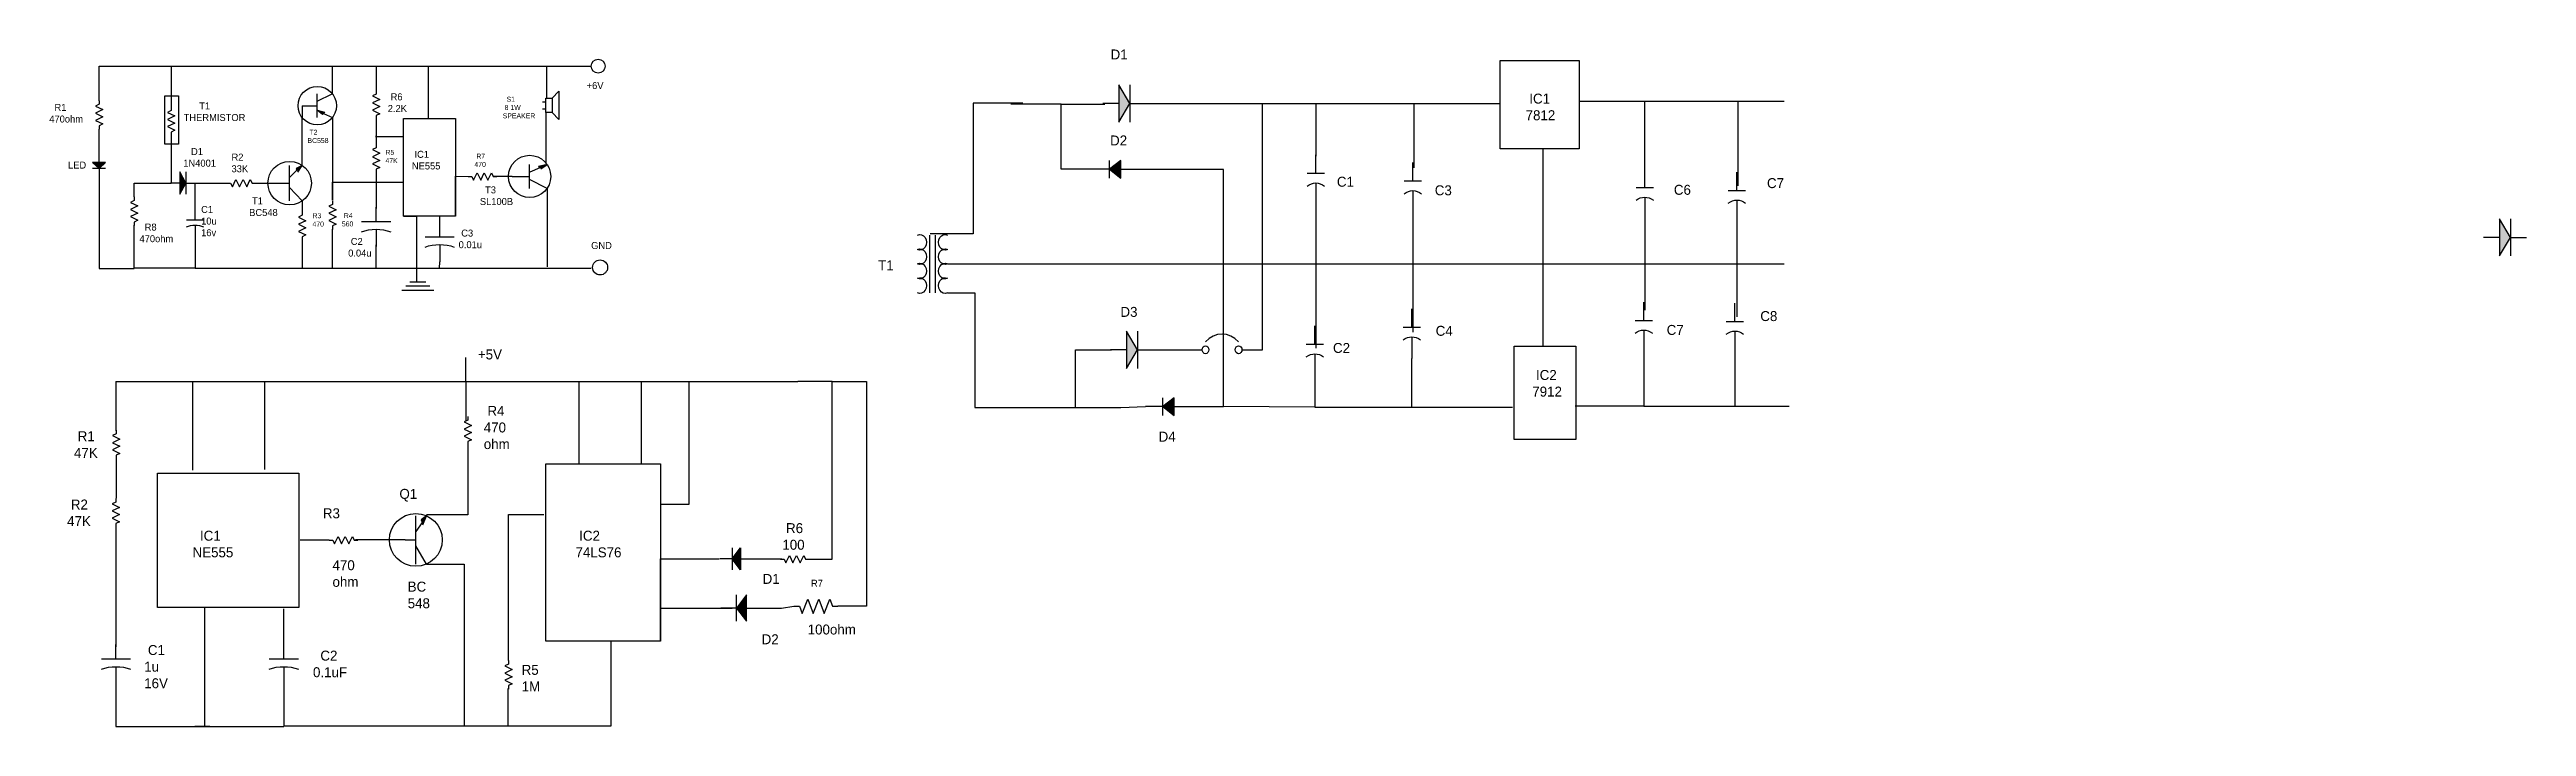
# Model space of a CAD drawing. Header units: millimetres. Extents: x -30 to 2455, y -171 to 509.
import ezdxf

# ---------------------------------------------------------------- set-up
doc = ezdxf.new("R2010")
doc.units = ezdxf.units.MM

# ---------------------------------------------------------------- blocks, each defined once
blk = doc.blocks.new('Diode')
at = {"color": 7}
for p, q in [((0.15, 0), (0, 0)), ((0.15, 0.125), (0.25, 0)), ((0.15, -0.125), (0.15, 0.125)), ((0.25, 0), (0.15, -0.125)), ((0.25, -0.125), (0.25, 0.125)), ((0.25, 0), (0.4, 0))]:
    blk.add_line(p, q, dxfattribs=at)
blk.add_solid([(0.15, -0.125), (0.25, 0), (0.15, 0.125)], dxfattribs=at)
blk = doc.blocks.new('Resistor')
at = {"color": 7}
blk.add_lwpolyline([(0, 0), (0.05, 0), (0.075, 0.025), (0.125, -0.025), (0.175, 0.025), (0.225, -0.025), (0.275, 0.025), (0.325, -0.025), (0.35, 0), (0.4, 0)], dxfattribs=at)
blk = doc.blocks.new('Capacitor')
at = {"color": 7}
for p, q in [((0.15, 0), (0, 0)), ((0.15, -0.1), (0.15, 0.1)), ((0.225, 0), (0.4, 0))]:
    blk.add_line(p, q, dxfattribs=at)
blk.add_arc((0.4375, 0), 0.2125, 151.9275, 208.0725, dxfattribs=at)
blk = doc.blocks.new('Transistor - NPN')
at = {"color": 7}
for p, q in [((0, 0), (0.199999, 0)), ((0.199999, 0.2), (0.199999, -0.2)), ((0.399999, 0.2), (0.199999, 0.05)), ((0.316132, -0.145536), (0.201153, -0.069033)), ((0.302516, -0.166503), (0.316132, -0.145536)), ((0.399999, -0.2), (0.302516, -0.166503)), ((0.329748, -0.124569), (0.399999, -0.2))]:
    blk.add_line(p, q, dxfattribs=at)
blk.add_solid([(0.302516, -0.166503), (0.399999, -0.2), (0.329748, -0.124569)], dxfattribs=at)
blk = doc.blocks.new('Transistor - PNP')
at = {"color": 7}
for p, q in [((0, 0), (0.200001, 0)), ((0.200001, 0.2), (0.200001, -0.199999)), ((0.271557, 0.149194), (0.200001, 0.075)), ((0.200001, 0.075), (0.298053, 0.106791)), ((0.284805, 0.127992), (0.271557, 0.149194)), ((0.284805, 0.127992), (0.4024, 0.199023)), ((0.298053, 0.106791), (0.284805, 0.127992)), ((0.200001, -0.074999), (0.400001, -0.199999))]:
    blk.add_line(p, q, dxfattribs=at)
blk.add_solid([(0.200001, 0.075), (0.298053, 0.106791), (0.271557, 0.149194)], dxfattribs=at)
blk = doc.blocks.new('Speaker')
at = {"color": 7}
for p, q in [((0, 0), (0.05, 0)), ((0.05, 0.05), (0.05, -0.15)), ((0.15, 0.05), (0.05, 0.05)), ((0.25, 0.15), (0.15, 0.05)), ((0.15, -0.15), (0.15, 0.05)), ((0.25, -0.25), (0.25, 0.15)), ((0, -0.1), (0.05, -0.1)), ((0.05, -0.15), (0.15, -0.15)), ((0.15, -0.15), (0.25, -0.25))]:
    blk.add_line(p, q, dxfattribs=at)
blk = doc.blocks.new('Ground')
at = {"color": 7}
for p, q in [((-0.1, 0), (0.1, 0)), ((0.075, -0.05), (-0.075, -0.05)), ((-0.05, -0.1), (0.05, -0.1))]:
    blk.add_line(p, q, dxfattribs=at)
blk = doc.blocks.new('Transformer')
at = {"color": 7}
for p, q in [((0.1, 0), (0.1, 0.4)), ((0.15, 0.4), (0.15, 0))]:
    blk.add_line(p, q, dxfattribs=at)
for centre, start, end in [((0.021, 0.35), 247.3801, 112.6199), ((0.229, 0.35), 67.3801, 292.6199), ((0.021, 0.25), 247.3801, 112.6199), ((0.021, 0.15), 247.3801, 112.6199), ((0.229, 0.25), 67.3801, 292.6199), ((0.229, 0.15), 67.3801, 292.6199), ((0.021, 0.05), 247.3801, 112.6199), ((0.229, 0.05), 67.3801, 292.6199)]:
    blk.add_arc(centre, 0.0542, start, end, dxfattribs=at)
blk = doc.blocks.new('Circuit Breaker')
at = {"color": 7}
for p, q in [((0, 0), (0.049999, 0)), ((0.349999, 0), (0.399999, 0))]:
    blk.add_line(p, q, dxfattribs=at)
for centre in [(0.074999, 0), (0.324999, 0)]:
    blk.add_circle(centre, 0.025, dxfattribs=at)
blk.add_arc((0.199999, -0.081249), 0.18125, 46.39717, 133.6028, dxfattribs=at)

msp = doc.modelspace()

# ---------------------------------------------------------------- linework, layer by layer
for p, q in [((1504.4, 497.7), (1504.4, 456.8)), ((19.8, 457.3), (19.8, 492)), ((19.8, 492), (92.3, 492)), ((92.3, 492), (92.3, 450.7)), ((92.3, 492), (253.7, 492)), ((253.7, 492), (253.7, 464.3)), ((253.7, 492), (297.7, 492)), ((297.7, 492), (297.7, 467.5)), ((297.7, 492), (349.8, 492)), ((349.8, 492), (349.8, 439.6)), ((349.8, 492), (468.5, 492)), ((468.5, 492), (468.5, 460.1)), ((468.5, 492), (513.9, 492)), ((223.6, 452.3), (223.6, 440.3)), ((946.4, 454.7), (896.5, 454.7)), ((896.5, 454.7), (896.5, 323.7)), ((984.7, 453.9), (934.2, 453.9)), ((984.7, 388.5), (984.7, 453.9)), ((984.7, 453.9), (1028.6, 453.9)), ((1069.7, 454.5), (1186.9, 454.5)), ((1186.9, 207.4), (1186.9, 454.5)), ((1186.9, 454.5), (1240.2, 454.5)), ((1240.2, 454.5), (1240.2, 401.5)), ((1240.2, 454.5), (1338.5, 454.5)), ((1338.5, 454.5), (1338.5, 390.1)), ((1338.5, 454.5), (1424.3, 454.5)), ((1504.4, 456.8), (1570.1, 456.8)), ((1570.1, 456.8), (1570.1, 382.4)), ((1570.1, 456.8), (1663.5, 456.8)), ((1663.5, 456.8), (1663.5, 372)), ((1663.5, 456.8), (1710.2, 456.8)), ((19.8, 404.5), (19.8, 428.6)), ((223.6, 392.3), (223.6, 440.3)), ((253.9, 440.4), (253.9, 357.5)), ((297.8, 438.9), (297.8, 413.5)), ((467.9, 445.6), (467.9, 445.6)), ((467.9, 445.6), (467.9, 445.6)), ((467.9, 445.6), (467.9, 445.6)), ((467.9, 445.6), (467.9, 394)), ((92.3, 422.3), (92.3, 374.6)), ((297.8, 421.4), (297, 421.4)), ((297, 421.4), (324.4, 421.4)), ((1504.4, 409.1), (1468.1, 409.1)), ((1468.1, 409.1), (1468.1, 293.6)), ((19.8, 380.2), (19.8, 289)), ((55.1, 360.7), (55.1, 374.6)), ((55.1, 374.6), (92.3, 374.6)), ((116, 374.6), (116, 347)), ((116, 374.6), (148, 374.6)), ((176.8, 374.6), (198, 374.6)), ((253.9, 357.5), (253.9, 375.4)), ((253.9, 375.4), (297.9, 375.4)), ((297.9, 384.9), (297.9, 364)), ((297.9, 375.4), (324.7, 375.4)), ((377.2, 341.6), (377.2, 381.5)), ((377.2, 381.5), (390.1, 381.3)), ((434.2, 381.3), (415.6, 381.3)), ((1016.2, 388.5), (984.7, 388.5)), ((1147.8, 388.2), (1061.9, 388.2)), ((1147.8, 276.7), (1147.8, 388.2)), ((223.6, 356.9), (223.6, 343.4)), ((297.9, 364), (297.9, 349.2)), ((469.2, 369.3), (469.2, 290.6)), ((1240.3, 352.9), (1240.3, 209)), ((55.2, 289), (55.2, 332.3)), ((254, 289.4), (254, 328.3)), ((325.1, 341.6), (338.2, 341.6)), ((338.2, 341.6), (338.2, 289.4)), ((377.2, 341.6), (361.2, 341.6)), ((361.2, 341.6), (361.2, 321.8)), ((896.5, 323.7), (853.4, 323.7)), ((1337.6, 345.3), (1337.6, 225.2)), ((1570.2, 338.6), (1570.2, 247.1)), ((1662.7, 335.8), (1662.7, 240.5)), ((116.1, 320.7), (116.1, 305.3)), ((116.1, 305.3), (116.1, 289.4)), ((223.6, 317.2), (223.6, 289.4)), ((297.7, 289.4), (297.7, 312.7)), ((19.8, 289), (55.2, 289)), ((116.1, 289.4), (55.2, 289.4)), ((116.1, 289.4), (223.6, 289.4)), ((223.6, 289.4), (254, 289.4)), ((254, 289.4), (297.7, 289.4)), ((297.7, 289.4), (361.2, 289.4)), ((338.2, 289.4), (338.2, 275.2)), ((361.2, 289.4), (361.5, 295.6)), ((361.2, 289.4), (469.2, 289.4)), ((469.2, 289.4), (513.4, 289.4)), ((870.8, 293.6), (1535.8, 293.6)), ((1147.8, 150.3), (1147.8, 276.7)), ((1468.1, 293.6), (1468.1, 210.9)), ((1535.8, 293.6), (1710.2, 293.6)), ((870.8, 264.6), (898.4, 264.6)), ((898.4, 264.6), (898.4, 149.6)), ((387.7, 175.7), (387.7, 199.7)), ((999.2, 149.6), (999.2, 207.3)), ((999.2, 207.3), (1035.4, 207.3)), ((1077.5, 207.4), (1119.6, 207.4)), ((1172.8, 207.4), (1186.9, 207.4)), ((1569.2, 205.2), (1569.2, 150.9)), ((1660.7, 204.3), (1660.7, 150.9)), ((36.7, 175.7), (36.7, 126.2)), ((36.7, 175.7), (113.5, 175.7)), ((113.5, 175.7), (185.9, 175.7)), ((113.5, 175.7), (113.5, 86.6)), ((185.9, 175.7), (387.7, 175.7)), ((185.9, 175.7), (185.9, 87.3)), ((387.7, 175.7), (387.7, 136.8)), ((387.7, 175.7), (540.2, 175.7)), ((501.1, 175.7), (501.1, 169)), ((540.2, 175.7), (720.6, 175.7)), ((540.2, 175.7), (563.5, 175.7)), ((563.5, 175.7), (563.5, 93.1)), ((611.6, 52.5), (611.6, 175.7)), ((755.3, 175.7), (720.6, 175.7)), ((755.3, -2.7), (755.3, 175.7)), ((755.3, 175.7), (789.5, 175.7)), ((789.5, 175.7), (789.5, -50)), ((1239.4, 181.4), (1239.4, 149.9)), ((1336.5, 149.9), (1336.6, 198.5)), ((501.1, 169), (501.1, 93.1)), ((898.4, 149.6), (999.2, 149.6)), ((999.2, 149.6), (1044.8, 149.6)), ((1044.8, 149.6), (1069.6, 150.3)), ((1115.3, 150.3), (1147.8, 150.3)), ((1239.4, 149.9), (1147.8, 150.3)), ((1239.4, 149.9), (1336.5, 149.9)), ((1336.5, 149.9), (1437.6, 149.9)), ((1569.2, 150.9), (1500.5, 150.9)), ((1569.2, 150.9), (1660.7, 150.9)), ((1660.7, 150.9), (1715, 150.9)), ((389.8, 111.7), (389.8, 41.7)), ((37, 98), (37, 58.4)), ((583, 93.1), (583, 52.5)), ((583, 52.5), (611.6, 52.5)), ((36.5, 29.5), (36.5, -4)), ((389.8, 41.7), (348.1, 41.7)), ((430.5, -104.5), (430.5, 42)), ((430.5, 42), (465.8, 42)), ((250.6, 16.4), (221.7, 16.4)), ((326.7, 16.6), (277.2, 16.6)), ((36.5, -4), (36.5, -42.8)), ((348.4, -7.6), (386.1, -7.6)), ((386.1, -7.6), (386.1, -169.9)), ((583, -84.9), (583, -2.3)), ((583, -2.3), (641.7, -2.3)), ((675.8, -2.5), (704.8, -2.5)), ((732, -2.7), (755.3, -2.7)), ((36.5, -42.8), (36.5, -90.7)), ((131.1, -51.1), (125.7, -51.1)), ((125.7, -51.1), (125.7, -170.6)), ((205.1, -88.3), (205.1, -52.7)), ((583, -84.9), (583, -51.8)), ((583, -51.8), (654.8, -51.8)), ((684.8, -51.8), (704.2, -51.8)), ((704.2, -51.8), (716.8, -50)), ((789.5, -50), (760.9, -50)), ((533.4, -169.9), (533.4, -84.9)), ((36.8, -128), (36.8, -170.6)), ((205.1, -128), (205.1, -169.9)), ((430.3, -169.9), (430.3, -132.6)), ((36.8, -170.6), (131.1, -170.6)), ((131.1, -170.6), (115.8, -170.6)), ((131.1, -170.6), (205.1, -170.6)), ((205.1, -169.9), (348.4, -169.9)), ((348.4, -169.9), (430.3, -169.9)), ((430.3, -169.9), (533.4, -169.9))]:
    msp.add_line(p, q)
for points in [[(1425.2, 497.7), (1504.4, 497.7), (1504.4, 409.1), (1425.2, 409.1)], [(85.9, 462.1), (99.6, 462.1), (99.6, 413.8), (85.9, 413.8)], [(325.1, 439.6), (377.2, 439.6), (377.2, 341.6), (325.1, 341.6)], [(1439.3, 210.9), (1501, 210.9), (1501, 117.5), (1439.3, 117.5)], [(78.5, 83.5), (220.1, 83.5), (220.1, -51.1), (78.5, -51.1)], [(468.1, 93.1), (583, 93.1), (583, -84.9), (468.1, -84.9)]]:
    msp.add_lwpolyline(points, close=True)
for centre, radius in [((520.4, 492), 6.97), ((238.7, 452.3), 19.3), ((451.7, 381.3), 21.2), ((211, 374.6), 21.8), ((522.4, 290), 7.52), ((337.6, 16.6), 26.5)]:
    msp.add_circle(centre, radius)

# ---------------------------------------------------------------- block references
for name, p, xscale, yscale, zscale in [('Diode', (1026.7, 454.5), 107.652801914363, -149.6366421083335, 107.652801914363), ('Transistor - PNP', (223.6, 452.3), 75.24352618904913, -59.89287104214827, 75.24352618904913), ('Speaker', (464.7, 449.1), 65.02261245934778, -70.67976845026021, 65.02261245934778), ('Diode', (91.6, 374.6), 61.05293616435029, -89.87009695020538, 61.05293616435029), ('Resistor', (148.2, 374.6), 71.7246592043125, -147.2580647466319, 71.7246592043125), ('Transistor - NPN', (198.3, 374.6), 63.45790381586608, -88.4875939492955, 63.45790381586608), ('Resistor', (390.1, 381.3), 71.7246592043125, -147.2580647466319, 71.7246592043125), ('Transistor - NPN', (434.2, 381.3), 87.45731593200708, -60.03980383513499, 87.45731593200708), ('Transformer', (840.7, 322.5), 120.3754058189966, -144.7465562259285, 120.3754058189966), ('Diode', (2411.5, 320.2), 107.652801914363, -149.6366421083335, 107.652801914363), ('Ground', (339.5, 267.1), 159.6295498836539, -84.45410200576714, 159.6295498836539), ('Diode', (1034.4, 207.4), 107.652801914363, -149.6366421083335, 107.652801914363), ('Circuit Breaker', (1119.6, 207.4), 133.0980081826287, 157.4607804882912, 133.0980081826287), ('Transistor - NPN', (326.7, 16.6), 54.05998833224521, -120.9841832062086, 54.05998833224521), ('Resistor', (250.6, 16.4), 71.7246592043125, -147.2580647466319, 71.7246592043125), ('Diode', (675.8, -2.5), -83.42167088792667, -88.62408775242454, 83.42167088792667), ('Resistor', (703.3, -2.7), 71.7246592043125, -147.2580647466319, 71.7246592043125), ('Resistor', (716.8, -50), 110.341064267785, -284.4604889950357, 110.341064267785)]:
    msp.add_blockref(name, p, dxfattribs=dict(xscale=xscale, yscale=yscale, zscale=zscale))
for name, p, xscale, yscale, zscale, rotation in [('Resistor', (19.8, 457.3), 71.7246592043125, -147.2580647466319, 71.7246592043125, 270), ('Resistor', (92.3, 451), 71.7246592043125, -147.2580647466319, 71.7246592043125, 270), ('Resistor', (297.8, 467.6), 71.7246592043125, -147.2580647466319, 71.7246592043125, 270), ('Diode', (19.8, 404.5), 60.71740920403658, -52.16129018427944, 60.71740920403658, 270), ('Resistor', (297.9, 413.6), 71.7246592043125, -147.2580647466319, 71.7246592043125, 270), ('Capacitor', (1240.3, 402.9), 124.9052070149592, -86.70906764847177, 124.9052070149592, 270), ('Diode', (1061.9, 388.5), 114.4169833957567, -71.46351696594047, 114.4169833957567, 180), ('Capacitor', (1337.6, 395.2), 124.9052070149592, -86.70906764847177, 124.9052070149592, 270), ('Capacitor', (1570.2, 388.6), 124.9052070149592, -86.70906764847177, 124.9052070149592, 270), ('Capacitor', (1662.7, 385.7), 124.9052070149592, -86.70906764847177, 124.9052070149592, 270), ('Resistor', (55.1, 360.7), 71.7246592043125, -147.2580647466319, 71.7246592043125, 270), ('Resistor', (253.9, 356.9), 71.7246592043125, -147.2580647466319, 71.7246592043125, 270), ('Capacitor', (297.7, 350.6), 99.24504023174154, -146.6795202453435, 99.24504023174154, 270), ('Capacitor', (116.1, 347.5), 67.18418965239925, -85.85774368453588, 67.18418965239925, 270), ('Resistor', (223.6, 345.9), 71.7246592043125, -147.2580647466319, 71.7246592043125, 270), ('Capacitor', (361.5, 335.3), 99.24504023174154, -146.6795202453435, 99.24504023174154, 270), ('Capacitor', (1336.6, 248.5), 124.9052070149592, -86.70906764847177, 124.9052070149592, 270), ('Capacitor', (1569.2, 255.2), 124.9052070149592, -86.70906764847177, 124.9052070149592, 270), ('Capacitor', (1660.7, 254.2), 124.9052070149592, -86.70906764847177, 124.9052070149592, 270), ('Capacitor', (1239.4, 231.4), 124.9052070149592, -86.70906764847177, 124.9052070149592, 270), ('Diode', (1115.3, 150.3), 114.4169833957567, -71.46351696594047, 114.4169833957567, 180), ('Resistor', (37, 126.7), 71.7246592043125, -147.2580647466319, 71.7246592043125, 270), ('Resistor', (389.8, 140.4), 71.7246592043125, -147.2580647466319, 71.7246592043125, 270), ('Resistor', (36.5, 58.2), 71.7246592043125, -147.2580647466319, 71.7246592043125, 270), ('Diode', (684.8, -51.8), 102.8782341452657, -106.04860261646, 102.8782341452657, 180), ('Capacitor', (36.8, -88.3), 99.24504023174154, -146.6795202453435, 99.24504023174154, 270), ('Capacitor', (205.1, -88.3), 99.24504023174154, -146.6795202453435, 99.24504023174154, 270), ('Resistor', (430.5, -104.5), 71.7246592043125, -147.2580647466319, 71.7246592043125, 270)]:
    msp.add_blockref(name, p, dxfattribs=dict(xscale=xscale, yscale=yscale, zscale=zscale, rotation=rotation))

# ---------------------------------------------------------------- texts
at = {"attachment_point": 1}
for s, insert, char_height, width in [(' D1', (1030.7, 508.7), 10, 60.069), ('+6V', (508.9, 476), 7, 33.109), ('  R1\\P470ohm', (-30.1, 454.1), 7, 42.787), ('      T1\\PTHERMISTOR', (104.7, 455.6), 7, 111.847), ('   {\\H2.8x;R6\\P2.2K}', (309.4, 464.7), 2.5, 23.138), ('   S1\\P  8 1W\\P SPEAKER', (422.8, 461.3), 5, 47.537), (' IC1\\P7812', (1450.7, 464.4), 10, 59.356), (' T2\\PBC558', (228.9, 428.2), 5, 19.351), (' D2', (1030.2, 422.4), 10, 29.558), ('   D1\\P1N4001', (104.3, 409.8), 7, 63.805), (' R2\\P 33K', (150.1, 404.2), 7, 29.651), ('R5\\P47K', (307.1, 408), 5, 14.638), (' IC1\\PNE555', (333.6, 407), 7, 39.124), (' R7\\P470', (396.3, 404.2), 5, 32.813), ('LED', (-11.3, 396.2), 7, 27.774), (' C1', (1257.7, 381), 10, 29.558), (' C6', (1595.7, 372.9), 10, 33.372), (' C7', (1689.1, 379.6), 10, 22.883), ('  C1\\P  10u\\P  16v', (117, 351.7), 7, 49.543), ('   {\\H2.8x;T1\\PBC548}', (170.4, 360.3), 2.5, 34.53), ('  T3\\PSL100B', (401.8, 371.3), 7, 42.91), (' C3', (1355.9, 372.4), 10, 33.372), ('  R8\\P470ohm', (60.4, 334), 7, 34.53), (' R3\\P470', (233.9, 344.4), 5, 8.66), (' R4\\P560', (263.4, 344.5), 5, 13.883), ('  C3\\P 0.01u', (377.9, 328), 7, 44.172), (' C2\\P0.04u', (269.7, 319.6), 7, 20.613), ('GND', (513.4, 315.5), 7, 66.219), ('  T1', (793.8, 297.1), 10, 55.302), (' D3', (1040.6, 250.4), 10, 52.441), (' C4', (1356.8, 231.4), 10, 29.558), (' C7', (1588.5, 232.3), 10, 33.372), (' C8', (1682.4, 246.2), 10, 21.93), ('+5V', (399.8, 207.7), 10, 45.997), (' C2', (1253.8, 214.2), 10, 30.511), (' IC2\\P7912', (1457.4, 187.1), 10, 32.418), (' R4\\P470\\Pohm', (405.7, 151.1), 10, 42.082), (' R1\\P47K', (-5.3, 125.6), 10, 52.848), (' D4', (1078.9, 125.2), 10, 37.186), (' R2\\P47K', (-12.2, 57.1), 10, 60.677), (' Q1', (317.4, 67.8), 10, 43.061), ('   IC1\\P NE555', (109.9, 25.8), 10, 83.186), ('  R3', (236.9, 48.3), 10, 61.656), (' IC2\\P74LS76', (497.7, 25.8), 10, 52.848), (' R6\\P100', (705.2, 33.4), 10, 26.819), ('470\\Pohm', (254, -3.8), 10, 34.253), (' D1', (681.7, -17.5), 10, 29.36), (' R7', (731.3, -23.4), 7, 21.327), ('BC\\P548', (329.4, -25.3), 10, 42.082), ('100ohm', (730.6, -68.3), 10, 39.146), (' C1\\P1u\\P16V', (65.1, -88.9), 10, 43.061), ('  C2\\P0.1uF', (234.4, -94.5), 10, 53.826), (' D2', (680.7, -78.1), 10, 57.741), (' R5\\P 1M', (440, -108.8), 10, 49.912)]:
    msp.add_mtext(s, dxfattribs=dict(at, insert=insert, char_height=char_height, width=width))

doc.saveas('drawing.dxf')
